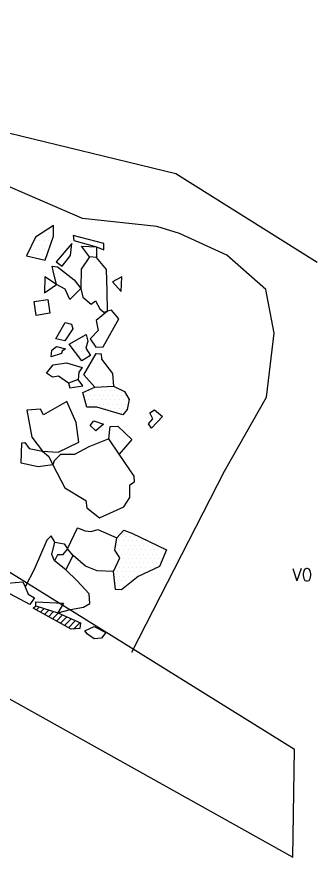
# Model space of a CAD drawing. Header units: metres. Extents: x 3.92 to 6.4, y -23.3 to -18.92.
# Drawn here: x 5.547 to 6.399, y -21.296 to -18.915 of the extents above; entities that cross this region are included whole.
import ezdxf

# ---------------------------------------------------------------- set-up
doc = ezdxf.new("R2010")
doc.units = ezdxf.units.M
doc.header["$LTSCALE"] = 25
doc.header["$MEASUREMENT"] = 0
doc.linetypes.add('STRICHPUNKTX2', pattern=[2, 1, -0.5, 0, -0.5])
doc.layers.get('0').update_dxf_attribs({"linetype": 'CONTINUOUS'})
for name, color, linetype in [('BEFUND', 1, 'CONTINUOUS'), ('BEFUNDSCHRAFF', 1, 'CONTINUOUS'), ('FEUER', 1, 'CONTINUOUS'), ('GRABUNGSGRENZE', 3, 'STRICHPUNKTX2'), ('STEINE', 4, 'CONTINUOUS'), ('STEINESCHRAFF', 4, 'CONTINUOUS')]:
    doc.layers.add(name, color=color, linetype=linetype)
doc.styles.get("Standard").update_dxf_attribs({"font": 'txt.shx'})

# ---------------------------------------------------------------- blocks, each defined once
blk = doc.blocks.new('*X5')
at = {"color": 0}
for p, q in [((560.25, -2059.58), (561.11, -2058.72)), ((561.39, -2060.21), (562.45, -2059.15)), ((562.53, -2060.84), (563.78, -2059.58)), ((563.67, -2061.47), (565.12, -2060.01)), ((564.81, -2062.09), (566.45, -2060.45)), ((565.95, -2062.72), (567.69, -2060.98)), ((567.09, -2063.35), (568.92, -2061.51)), ((568.23, -2063.98), (570.16, -2062.04)), ((569.37, -2064.6), (571.4, -2062.57)), ((570.77, -2064.97), (572.64, -2063.1))]:
    blk.add_line(p, q, dxfattribs=at)
blk = doc.blocks.new('*X7')
at = {"color": 0}
for p, q in [((564.375, -1951.25), (564.375, -1951.25)), ((560.625, -1953.75), (560.625, -1953.75)), ((561.875, -1953.75), (561.875, -1953.75)), ((562.5, -1952.5), (562.5, -1952.5)), ((563.125, -1953.75), (563.125, -1953.75)), ((563.75, -1952.5), (563.75, -1952.5)), ((564.375, -1953.75), (564.375, -1953.75)), ((565, -1952.5), (565, -1952.5)), ((559.375, -1956.25), (559.375, -1956.25)), ((560, -1955), (560, -1955)), ((560.625, -1956.25), (560.625, -1956.25)), ((561.25, -1955), (561.25, -1955)), ((561.875, -1956.25), (561.875, -1956.25)), ((562.5, -1955), (562.5, -1955)), ((563.125, -1956.25), (563.125, -1956.25)), ((563.75, -1955), (563.75, -1955)), ((558.125, -1958.75), (558.125, -1958.75)), ((558.75, -1957.5), (558.75, -1957.5)), ((559.375, -1958.75), (559.375, -1958.75)), ((560, -1957.5), (560, -1957.5)), ((560.625, -1958.75), (560.625, -1958.75)), ((561.25, -1957.5), (561.25, -1957.5)), ((561.875, -1958.75), (561.875, -1958.75)), ((562.5, -1957.5), (562.5, -1957.5)), ((563.125, -1958.75), (563.125, -1958.75)), ((563.75, -1957.5), (563.75, -1957.5)), ((561.25, -1960), (561.25, -1960)), ((562.5, -1960), (562.5, -1960)), ((583.125, -1966.25), (583.125, -1966.25)), ((584.375, -1966.25), (584.375, -1966.25)), ((583.75, -1967.5), (583.75, -1967.5)), ((573.75, -1982.5), (573.75, -1982.5)), ((570.625, -1983.75), (570.625, -1983.75)), ((571.25, -1985), (571.25, -1985)), ((571.875, -1983.75), (571.875, -1983.75)), ((572.5, -1985), (572.5, -1985)), ((573.125, -1983.75), (573.125, -1983.75)), ((573.75, -1985), (573.75, -1985)), ((574.375, -1983.75), (574.375, -1983.75)), ((571.875, -1986.25), (571.875, -1986.25)), ((572.5, -1987.5), (572.5, -1987.5)), ((573.125, -1986.25), (573.125, -1986.25)), ((573.75, -1987.5), (573.75, -1987.5)), ((574.375, -1986.25), (574.375, -1986.25)), ((575, -1987.5), (575, -1987.5)), ((573.125, -1988.75), (573.125, -1988.75)), ((575, -1997.5), (575, -1997.5)), ((576.25, -1997.5), (576.25, -1997.5)), ((577.5, -1997.5), (577.5, -1997.5)), ((578.75, -1997.5), (578.75, -1997.5)), ((580, -1997.5), (580, -1997.5)), ((580.625, -1996.25), (580.625, -1996.25)), ((581.25, -1997.5), (581.25, -1997.5)), ((581.875, -1996.25), (581.875, -1996.25)), ((582.5, -1997.5), (582.5, -1997.5)), ((583.75, -1997.5), (583.75, -1997.5)), ((574.375, -1998.75), (574.375, -1998.75)), ((575, -2000), (575, -2000)), ((575.625, -1998.75), (575.625, -1998.75)), ((576.25, -2000), (576.25, -2000)), ((576.875, -1998.75), (576.875, -1998.75)), ((577.5, -2000), (577.5, -2000)), ((578.125, -1998.75), (578.125, -1998.75)), ((578.75, -2000), (578.75, -2000)), ((579.375, -1998.75), (579.375, -1998.75)), ((580, -2000), (580, -2000)), ((580.625, -1998.75), (580.625, -1998.75)), ((581.25, -2000), (581.25, -2000)), ((581.875, -1998.75), (581.875, -1998.75)), ((582.5, -2000), (582.5, -2000)), ((583.125, -1998.75), (583.125, -1998.75)), ((583.75, -2000), (583.75, -2000)), ((584.375, -1998.75), (584.375, -1998.75)), ((585, -2000), (585, -2000)), ((585.625, -1998.75), (585.625, -1998.75)), ((586.25, -2000), (586.25, -2000)), ((574.375, -2001.25), (574.375, -2001.25)), ((575.625, -2001.25), (575.625, -2001.25)), ((576.875, -2001.25), (576.875, -2001.25)), ((578.125, -2001.25), (578.125, -2001.25)), ((579.375, -2001.25), (579.375, -2001.25)), ((580.625, -2001.25), (580.625, -2001.25)), ((581.875, -2001.25), (581.875, -2001.25)), ((583.125, -2001.25), (583.125, -2001.25)), ((584.375, -2001.25), (584.375, -2001.25)), ((585.625, -2001.25), (585.625, -2001.25)), ((578.75, -2002.5), (578.75, -2002.5)), ((580, -2002.5), (580, -2002.5)), ((581.25, -2002.5), (581.25, -2002.5)), ((582.5, -2002.5), (582.5, -2002.5)), ((583.125, -2003.75), (583.125, -2003.75)), ((583.75, -2002.5), (583.75, -2002.5)), ((584.375, -2003.75), (584.375, -2003.75)), ((585, -2002.5), (585, -2002.5)), ((585, -2037.5), (585, -2037.5)), ((586.25, -2037.5), (586.25, -2037.5)), ((583.75, -2040), (583.75, -2040)), ((584.375, -2038.75), (584.375, -2038.75)), ((585, -2040), (585, -2040)), ((585.625, -2038.75), (585.625, -2038.75)), ((586.25, -2040), (586.25, -2040)), ((586.875, -2038.75), (586.875, -2038.75)), ((587.5, -2040), (587.5, -2040)), ((588.125, -2038.75), (588.125, -2038.75)), ((588.75, -2040), (588.75, -2040)), ((590, -2040), (590, -2040)), ((591.25, -2040), (591.25, -2040)), ((583.125, -2041.25), (583.125, -2041.25)), ((583.75, -2042.5), (583.75, -2042.5)), ((584.375, -2041.25), (584.375, -2041.25)), ((585, -2042.5), (585, -2042.5)), ((585.625, -2041.25), (585.625, -2041.25)), ((586.25, -2042.5), (586.25, -2042.5)), ((586.875, -2041.25), (586.875, -2041.25)), ((587.5, -2042.5), (587.5, -2042.5)), ((588.125, -2041.25), (588.125, -2041.25)), ((588.75, -2042.5), (588.75, -2042.5)), ((589.375, -2041.25), (589.375, -2041.25)), ((590, -2042.5), (590, -2042.5)), ((590.625, -2041.25), (590.625, -2041.25)), ((591.25, -2042.5), (591.25, -2042.5)), ((591.875, -2041.25), (591.875, -2041.25)), ((592.5, -2042.5), (592.5, -2042.5)), ((593.125, -2041.25), (593.125, -2041.25)), ((593.75, -2042.5), (593.75, -2042.5)), ((594.375, -2041.25), (594.375, -2041.25)), ((595, -2042.5), (595, -2042.5)), ((596.25, -2042.5), (596.25, -2042.5)), ((584.375, -2043.75), (584.375, -2043.75)), ((585, -2045), (585, -2045)), ((585.625, -2043.75), (585.625, -2043.75)), ((586.25, -2045), (586.25, -2045)), ((586.875, -2043.75), (586.875, -2043.75)), ((587.5, -2045), (587.5, -2045)), ((588.125, -2043.75), (588.125, -2043.75)), ((588.75, -2045), (588.75, -2045)), ((589.375, -2043.75), (589.375, -2043.75)), ((590, -2045), (590, -2045)), ((590.625, -2043.75), (590.625, -2043.75)), ((591.25, -2045), (591.25, -2045)), ((591.875, -2043.75), (591.875, -2043.75)), ((592.5, -2045), (592.5, -2045)), ((593.125, -2043.75), (593.125, -2043.75)), ((593.75, -2045), (593.75, -2045)), ((594.375, -2043.75), (594.375, -2043.75)), ((595, -2045), (595, -2045)), ((595.625, -2043.75), (595.625, -2043.75)), ((583.75, -2047.5), (583.75, -2047.5)), ((584.375, -2046.25), (584.375, -2046.25)), ((585, -2047.5), (585, -2047.5)), ((585.625, -2046.25), (585.625, -2046.25)), ((586.25, -2047.5), (586.25, -2047.5)), ((586.875, -2046.25), (586.875, -2046.25)), ((587.5, -2047.5), (587.5, -2047.5)), ((588.125, -2046.25), (588.125, -2046.25)), ((588.75, -2047.5), (588.75, -2047.5)), ((589.375, -2046.25), (589.375, -2046.25)), ((590, -2047.5), (590, -2047.5)), ((590.625, -2046.25), (590.625, -2046.25)), ((591.25, -2047.5), (591.25, -2047.5)), ((591.875, -2046.25), (591.875, -2046.25)), ((592.5, -2047.5), (592.5, -2047.5)), ((593.125, -2046.25), (593.125, -2046.25)), ((593.75, -2047.5), (593.75, -2047.5)), ((594.375, -2046.25), (594.375, -2046.25)), ((582.5, -2050), (582.5, -2050)), ((583.125, -2048.75), (583.125, -2048.75)), ((583.75, -2050), (583.75, -2050)), ((584.375, -2048.75), (584.375, -2048.75)), ((585, -2050), (585, -2050)), ((585.625, -2048.75), (585.625, -2048.75)), ((586.25, -2050), (586.25, -2050)), ((586.875, -2048.75), (586.875, -2048.75)), ((587.5, -2050), (587.5, -2050)), ((588.125, -2048.75), (588.125, -2048.75)), ((588.75, -2050), (588.75, -2050)), ((589.375, -2048.75), (589.375, -2048.75)), ((590.625, -2048.75), (590.625, -2048.75)), ((591.875, -2048.75), (591.875, -2048.75)), ((583.125, -2051.25), (583.125, -2051.25)), ((584.375, -2051.25), (584.375, -2051.25)), ((585.625, -2051.25), (585.625, -2051.25)), ((586.875, -2051.25), (586.875, -2051.25)), ((583.125, -2053.75), (583.125, -2053.75)), ((583.75, -2052.5), (583.75, -2052.5)), ((584.375, -2053.75), (584.375, -2053.75)), ((585, -2052.5), (585, -2052.5))]:
    blk.add_line(p, q, dxfattribs=at)

msp = doc.modelspace()

# ---------------------------------------------------------------- linework, layer by layer
at = {"layer": 'BEFUND'}
msp.add_lwpolyline([(5.8728, -20.7156), (6.1356, -20.2021), (6.2548, -19.9926), (6.2771, -19.8114), (6.2529, -19.688), (6.1425, -19.5905), (6.0084, -19.5293), (5.9445, -19.5097), (5.7337, -19.4863), (5.4988, -19.386), (5.4498, -19.3626)], dxfattribs=at)
at = {"layer": 'GRABUNGSGRENZE', "flags": 128}
for points in [[(5.3689, -18.9152), (5.369, -19.2065), (5.9978, -19.3592), (6.3987, -19.6101)], [(3.9965, -19.9935), (6.3293, -21.2961), (6.3345, -20.9911), (3.9833, -19.531)]]:
    msp.add_lwpolyline(points, dxfattribs=at)
at = {"layer": 'STEINE'}
for points in [[(5.6512, -19.5062), (5.6, -19.5395), (5.5751, -19.592), (5.6274, -19.6043), (5.6511, -19.5363), (5.6512, -19.5062)], [(5.7937, -19.5758), (5.7936, -19.5579), (5.7073, -19.5348), (5.709, -19.5492), (5.773, -19.5667), (5.7937, -19.5758)], [(5.7033, -19.5577), (5.6584, -19.6094), (5.676, -19.6215), (5.6991, -19.5913), (5.7033, -19.5577)], [(5.7531, -19.5954), (5.7302, -19.5654), (5.7302, -19.5654), (5.773, -19.5667), (5.7734, -19.5968)], [(5.7289, -19.6847), (5.7346, -19.7098), (5.7582, -19.7297), (5.7701, -19.7197), (5.783, -19.7424), (5.794, -19.7518), (5.8043, -19.7494), (5.8033, -19.6928), (5.8019, -19.6315), (5.7734, -19.5968), (5.7531, -19.5954), (5.73, -19.6297), (5.7289, -19.6847)], [(5.6597, -19.6737), (5.6498, -19.6348), (5.647, -19.6215), (5.6622, -19.6238), (5.7095, -19.6599), (5.7289, -19.6847), (5.6972, -19.7163), (5.6845, -19.687), (5.6597, -19.6737)], [(5.6597, -19.6737), (5.627, -19.6517), (5.6261, -19.6976), (5.6597, -19.6737)], [(5.8181, -19.666), (5.8431, -19.6935), (5.8449, -19.6517), (5.8181, -19.666)], [(5.6025, -19.7614), (5.5961, -19.7215), (5.6355, -19.7161), (5.6409, -19.7545), (5.6025, -19.7614)], [(5.8043, -19.7494), (5.7721, -19.7759), (5.7777, -19.8035), (5.7548, -19.8271), (5.7712, -19.8509), (5.7916, -19.8502), (5.836, -19.7704), (5.8155, -19.7461), (5.8043, -19.7494)], [(5.6579, -19.8273), (5.6843, -19.7808), (5.702, -19.7863), (5.7059, -19.7996), (5.6833, -19.8329), (5.6579, -19.8273)], [(5.6953, -19.8428), (5.7438, -19.8156), (5.7481, -19.8346), (5.7431, -19.8539), (5.7565, -19.8751), (5.7317, -19.8899), (5.6953, -19.8428)], [(5.6447, -19.8781), (5.6466, -19.8592), (5.6595, -19.8488), (5.6849, -19.8559), (5.6756, -19.8628), (5.6739, -19.8694), (5.6447, -19.8781)], [(5.7681, -19.9646), (5.7371, -19.9293), (5.7724, -19.8692), (5.7862, -19.87), (5.7874, -19.8848), (5.8183, -19.9257), (5.8217, -19.9615)], [(5.631, -19.9248), (5.6504, -19.9016), (5.6882, -19.8957), (5.7329, -19.9088), (5.7234, -19.9224), (5.721, -19.9423), (5.6933, -19.9535), (5.6656, -19.9336), (5.6482, -19.9358), (5.631, -19.9248)], [(5.6933, -19.9535), (5.6971, -19.9663), (5.7339, -19.9609), (5.721, -19.9423)], [(5.7461, -20.0213), (5.7346, -19.9798), (5.7681, -19.9646), (5.8217, -19.9615), (5.852, -19.9764), (5.8654, -19.9991), (5.8597, -20.028), (5.8482, -20.0426), (5.7741, -20.0213), (5.7461, -20.0213)], [(5.576, -20.0293), (5.5894, -20.1061), (5.6197, -20.146), (5.6641, -20.1483), (5.7233, -20.1204), (5.7152, -20.0646), (5.6887, -20.0049), (5.6227, -20.0425), (5.6143, -20.0265), (5.576, -20.0293)], [(5.9202, -20.0685), (5.9327, -20.0544), (5.9239, -20.0369), (5.9378, -20.029), (5.9599, -20.0473), (5.9291, -20.0809), (5.9202, -20.0685)], [(5.7548, -20.0735), (5.7658, -20.0594), (5.7931, -20.0696), (5.7713, -20.0886), (5.7548, -20.0735)], [(5.8076, -20.1112), (5.8114, -20.0756), (5.8338, -20.075), (5.8729, -20.1125), (5.8369, -20.1541)], [(5.8076, -20.1112), (5.7516, -20.1332), (5.7104, -20.1548), (5.6706, -20.1551), (5.6529, -20.1731), (5.6491, -20.1848), (5.6836, -20.2492), (5.7431, -20.2856), (5.7453, -20.306), (5.7815, -20.3347), (5.8505, -20.3039), (5.8678, -20.2772), (5.8675, -20.241), (5.8809, -20.233), (5.8797, -20.2162), (5.8369, -20.1541), (5.8076, -20.1112)], [(5.5599, -20.1801), (5.5615, -20.1224), (5.5697, -20.1211), (5.5821, -20.1386), (5.6197, -20.146), (5.6383, -20.1606), (5.6491, -20.1848), (5.6077, -20.1901), (5.5599, -20.1801)], [(5.8215, -20.4865), (5.7751, -20.4846), (5.7422, -20.4718), (5.7065, -20.4415), (5.6911, -20.4223), (5.7192, -20.3632), (5.7405, -20.3712), (5.7583, -20.3736), (5.7773, -20.3678), (5.8304, -20.3913)], [(5.7192, -20.3632), (5.7192, -20.3632)], [(5.8272, -20.5377), (5.8215, -20.4865), (5.8396, -20.4481), (5.8252, -20.4264), (5.8304, -20.3913), (5.8502, -20.3692), (5.8735, -20.3783), (5.9711, -20.4251), (5.9514, -20.4721), (5.8911, -20.5006), (5.8435, -20.539), (5.8272, -20.5377)], [(5.6632, -20.604), (5.6996, -20.5944), (5.7364, -20.588), (5.7545, -20.5776), (5.7525, -20.55), (5.7184, -20.5132), (5.6859, -20.4819), (5.6537, -20.4563), (5.6464, -20.4383), (5.6547, -20.4033), (5.6448, -20.3858), (5.6323, -20.3978), (5.5961, -20.4808), (5.5707, -20.5298)], [(5.6547, -20.4033), (5.6811, -20.4079), (5.6911, -20.4223), (5.677, -20.4394), (5.6627, -20.4392), (5.6537, -20.4563)], [(5.6859, -20.4819), (5.6859, -20.4819), (5.7065, -20.4415)], [(5.7301, -20.4649), (5.7301, -20.4649)], [(5.4979, -20.5218), (5.5643, -20.5159), (5.5707, -20.5298), (5.5789, -20.5514), (5.5976, -20.5614), (5.5845, -20.5805), (5.5007, -20.5361), (5.4979, -20.5218)], [(5.5935, -20.5909), (5.6008, -20.5839), (5.6632, -20.604), (5.728, -20.6317), (5.7256, -20.6485), (5.7011, -20.6501), (5.5935, -20.5909)], [(5.6008, -20.5839), (5.6015, -20.5727), (5.68, -20.5762), (5.6632, -20.604)], [(5.7478, -20.6642), (5.7403, -20.6544), (5.7665, -20.6426), (5.7999, -20.6591), (5.7868, -20.6752), (5.7669, -20.6779), (5.7478, -20.6642)]]:
    msp.add_lwpolyline(points, dxfattribs=at)

# ---------------------------------------------------------------- block references
at = {"layer": 'FEUER', "xscale": 0.01, "yscale": 0.01, "zscale": 0.01}
msp.add_blockref('*X5', (0, 0), dxfattribs=at)
at = {"layer": 'STEINESCHRAFF', "xscale": 0.01, "yscale": 0.01, "zscale": 0.01}
msp.add_blockref('*X7', (0, 0), dxfattribs=at)

# ---------------------------------------------------------------- texts
at = {"layer": 'BEFUNDSCHRAFF'}
msp.add_text('V0', height=0.035, dxfattribs=at).set_placement((6.3278, -20.5135))

doc.saveas('drawing.dxf')
